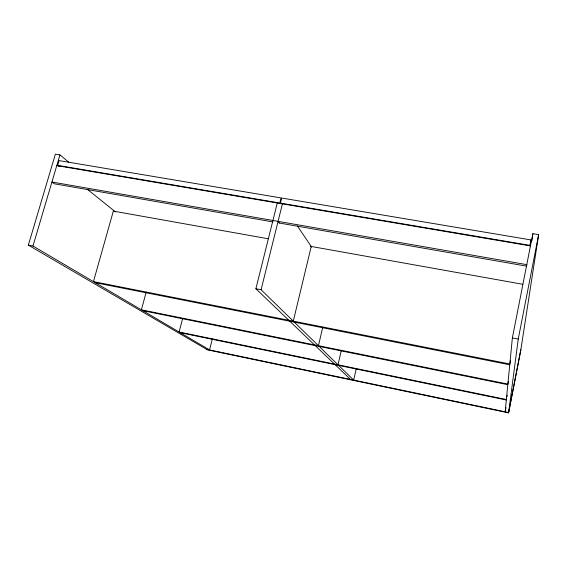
<?xml version="1.0" encoding="UTF-8"?>
<svg xmlns="http://www.w3.org/2000/svg" width="567" height="567" viewBox="0 0 567 567"><rect width="100%" height="100%" fill="white"/><g stroke="black" fill="none" stroke-linecap="round" stroke-linejoin="round"><path stroke-width="0.85" d="M68.784 162.254L59.953 154.883L55.382 154.125L28.35 245.135L207.508 349.853L508.578 412.875L520.775 350.179L538.65 234.625L532.867 233.661L512.37 337.904L505.176 411.777L506.019 407.475M530.173 246.05L530.967 239.933L281.679 198.032L280.417 203.099L529.897 245.369L530.967 239.933M508.578 412.875L518.245 339.031L538.65 234.625M531.931 240.649L532.867 233.661M506.877 396.928L507.217 395.192M520.867 349.584L508.627 412.5L206.558 349.3M510.506 360.548L509.832 363.993L93.456 281.608L113.336 211.094L268.397 238.806M508.379 381.485L507.876 384.086L141.396 309.823L146.201 292.069M356.218 368.869L353.68 380.081L261.089 289.744L255.894 288.745L277.277 203M338.017 364.794L341.185 351.001M318.441 345.7L322.793 327.109M293.281 321.149L311.233 246.461M261.089 289.744L282.409 203.865M212.37 338.86L209.542 349.924L32.971 246.021L28.35 245.135M182.68 318.385L179.108 332.014L506.366 399.529M32.971 246.021L59.953 154.883M57.728 165.373L59.131 160.617L281.097 197.933L279.836 203L57.728 165.373L59.103 166.485M56.778 165.621L530.457 245.915M272.996 221.931L54.269 183.786L51.923 182.014L526.778 264.64L526.587 266.143L279.099 222.994M310.213 246.276L522.76 284.273M512.37 337.904L518.245 339.031M95.327 282.713L509.754 364.787M142.849 310.673L507.812 384.681M180.263 332.694L506.324 399.997M87.318 189.236L115.54 211.987M255.894 288.745L350.477 379.408M278.064 221.364L279.283 223.022M297.285 225.843L311.659 247.084"/></g></svg>
